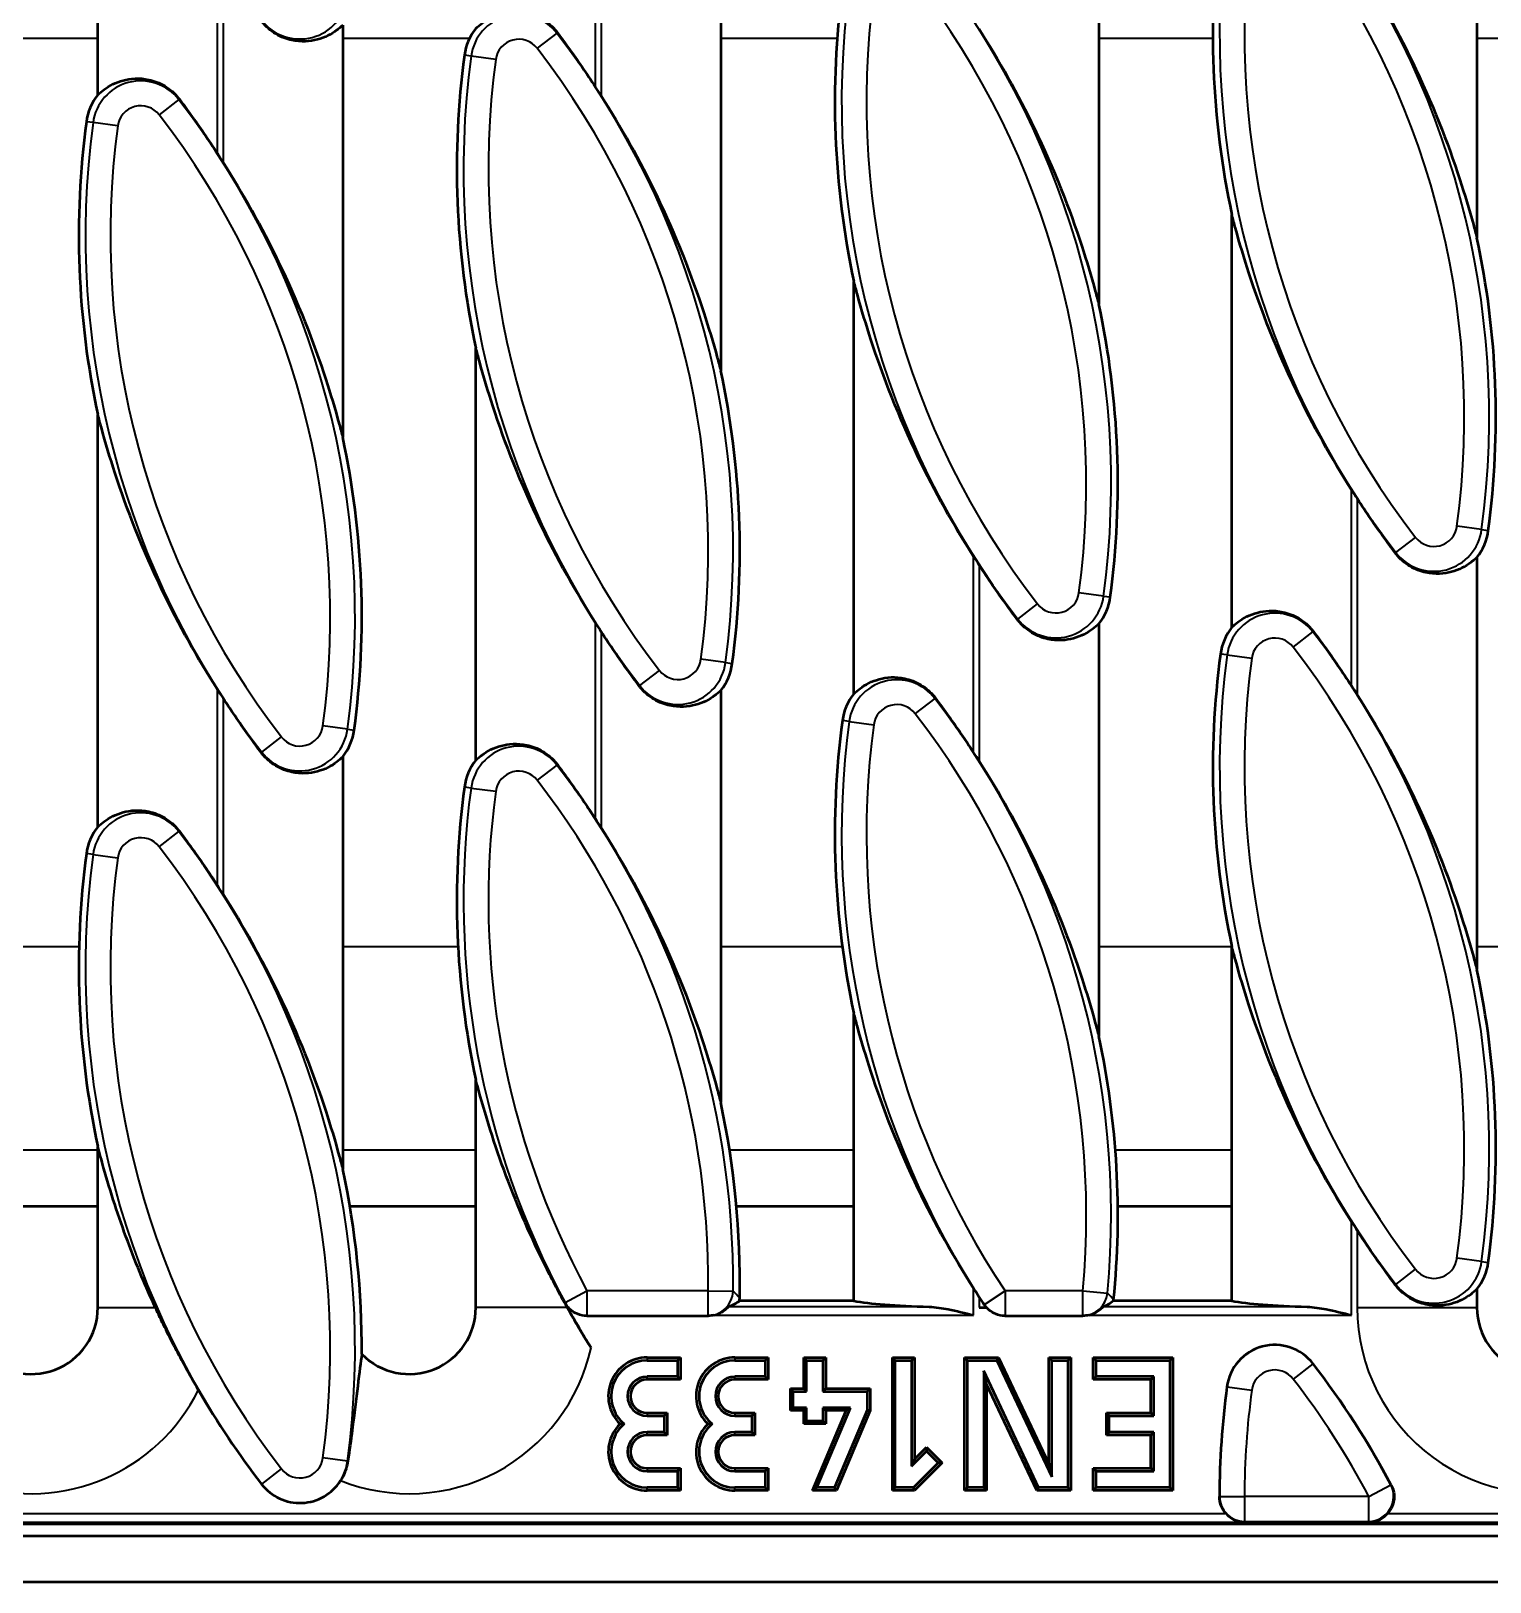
# Model space of a CAD drawing. Header units: millimetres. Extents: x 0 to 1485, y 0 to 1050.
# Drawn here: x 1278.8 to 1366.5, y 442 to 535.2 of the extents above; entities that cross this region are included whole.
import ezdxf

# ---------------------------------------------------------------- set-up
doc = ezdxf.new("R2010")
doc.units = ezdxf.units.MM
doc.header["$LTSCALE"] = 2.5
doc.layers.add('Sichtbar (ISO)', color=7, linetype='Continuous', lineweight=50)
doc.layers.add('Sichtbar schmal (ISO)', color=7, linetype='Continuous', lineweight=35)

msp = doc.modelspace()

# ---------------------------------------------------------------- linework, layer by layer
at = {"layer": 'Sichtbar (ISO)'}
for p, q in [((1282.769, 531.355), (1282.769, 556.139)), ((1365.678, 547.554), (1365.678, 522.771)), ((1342.95, 543.554), (1342.95, 518.771)), ((1320.223, 539.554), (1320.223, 514.771)), ((1297.496, 535.554), (1297.496, 510.771)), ((1350.95, 499.355), (1350.95, 524.139)), ((1328.223, 495.355), (1328.223, 520.139)), ((1305.496, 491.355), (1305.496, 516.139)), ((1282.769, 487.355), (1282.769, 512.139)), ((1365.678, 503.554), (1365.678, 478.771)), ((1342.95, 499.554), (1342.95, 474.771)), ((1320.223, 495.554), (1320.223, 470.771)), ((1297.496, 491.554), (1297.496, 466.771)), ((1350.95, 458.848), (1350.95, 480.139)), ((1328.223, 458.848), (1328.223, 476.139)), ((1305.496, 458.455), (1305.496, 472.139)), ((1282.769, 458.455), (1282.769, 468.139)), ((1282.769, 464.519), (1274.769, 464.519)), ((1305.496, 464.519), (1297.927, 464.519)), ((1328.223, 464.519), (1321.168, 464.519)), ((1350.95, 464.519), (1344.093, 464.519)), ((1328.223, 458.848), (1321.345, 458.848)), ((1350.95, 458.848), (1343.835, 458.848)), ((1365.678, 459.554), (1365.678, 458.455)), ((1312.169, 457.955), (1319.477, 457.955)), ((1335.757, 458.455), (1336.192, 458.455)), ((1337.307, 457.955), (1341.998, 457.955)), ((1315.792, 455.455), (1317.792, 455.455)), ((1315.792, 455.278), (1317.616, 455.278)), ((1317.792, 455.455), (1317.616, 455.278)), ((1317.616, 455.278), (1317.616, 454.298)), ((1317.792, 455.455), (1317.792, 454.121)), ((1321.072, 455.455), (1323.072, 455.455)), ((1321.072, 455.278), (1322.896, 455.278)), ((1323.072, 455.455), (1322.896, 455.278)), ((1322.896, 455.278), (1322.896, 454.298)), ((1323.072, 455.455), (1323.072, 454.121)), ((1325.205, 455.455), (1325.382, 455.278)), ((1325.205, 453.588), (1325.205, 455.455)), ((1325.205, 455.455), (1326.539, 455.455)), ((1325.382, 453.412), (1325.382, 455.278)), ((1325.382, 455.278), (1326.362, 455.278)), ((1326.539, 455.455), (1326.362, 455.278)), ((1326.362, 455.278), (1326.362, 453.412)), ((1326.539, 455.455), (1326.539, 453.588)), ((1330.539, 455.455), (1330.715, 455.278)), ((1330.539, 447.455), (1330.539, 455.455)), ((1330.539, 455.455), (1331.872, 455.455)), ((1330.715, 447.631), (1330.715, 455.278)), ((1330.715, 455.278), (1331.696, 455.278)), ((1331.872, 455.455), (1331.696, 455.278)), ((1331.696, 455.278), (1331.696, 448.915)), ((1331.872, 455.455), (1331.872, 449.34)), ((1334.872, 455.455), (1335.048, 455.278)), ((1334.872, 447.455), (1334.872, 455.455)), ((1334.872, 455.455), (1336.925, 455.455)), ((1335.048, 447.631), (1335.048, 455.278)), ((1335.048, 455.278), (1336.814, 455.278)), ((1336.925, 455.455), (1336.814, 455.278)), ((1336.814, 455.278), (1340.115, 448.266)), ((1336.925, 455.455), (1339.938, 449.055)), ((1339.938, 455.455), (1340.115, 455.278)), ((1339.938, 449.055), (1339.938, 455.455)), ((1339.938, 455.455), (1341.272, 455.455)), ((1340.115, 448.266), (1340.115, 455.278)), ((1340.115, 455.278), (1341.095, 455.278)), ((1341.272, 455.455), (1341.095, 455.278)), ((1341.095, 455.278), (1341.095, 447.631)), ((1341.272, 455.455), (1341.272, 447.455)), ((1342.605, 455.455), (1342.781, 455.278)), ((1342.605, 454.121), (1342.605, 455.455)), ((1342.605, 455.455), (1347.405, 455.455)), ((1342.781, 454.298), (1342.781, 455.278)), ((1342.781, 455.278), (1347.229, 455.278)), ((1347.405, 455.455), (1347.229, 455.278)), ((1347.229, 455.278), (1347.229, 447.631)), ((1347.405, 455.455), (1347.405, 447.455)), ((1317.616, 454.298), (1315.792, 454.298)), ((1317.792, 454.121), (1315.792, 454.121)), ((1317.792, 454.121), (1317.616, 454.298)), ((1322.896, 454.298), (1321.072, 454.298)), ((1323.072, 454.121), (1321.072, 454.121)), ((1323.072, 454.121), (1322.896, 454.298)), ((1339.33, 447.631), (1336.029, 454.643)), ((1336.205, 453.855), (1336.029, 454.643)), ((1336.029, 454.643), (1336.029, 447.631)), ((1342.605, 454.121), (1342.781, 454.298)), ((1346.072, 454.121), (1342.605, 454.121)), ((1346.248, 454.298), (1342.781, 454.298)), ((1346.072, 454.121), (1346.248, 454.298)), ((1346.072, 452.121), (1346.072, 454.121)), ((1346.248, 451.945), (1346.248, 454.298)), ((1324.405, 453.588), (1324.582, 453.412)), ((1324.405, 452.255), (1324.405, 453.588)), ((1324.405, 453.588), (1325.205, 453.588)), ((1324.582, 452.431), (1324.582, 453.412)), ((1324.582, 453.412), (1325.382, 453.412)), ((1325.205, 453.588), (1325.382, 453.412)), ((1326.539, 453.588), (1326.362, 453.412)), ((1326.362, 453.412), (1329.029, 453.412)), ((1326.539, 453.588), (1329.205, 453.588)), ((1329.205, 453.588), (1329.029, 453.412)), ((1329.029, 453.412), (1329.029, 452.29)), ((1329.205, 453.588), (1329.205, 452.255)), ((1339.218, 447.455), (1336.205, 453.855)), ((1336.205, 453.855), (1336.205, 447.455)), ((1324.405, 452.255), (1324.582, 452.431)), ((1325.205, 452.255), (1324.405, 452.255)), ((1325.382, 452.431), (1324.582, 452.431)), ((1325.205, 452.255), (1325.382, 452.431)), ((1325.205, 451.455), (1325.205, 452.255)), ((1325.382, 451.631), (1325.382, 452.431)), ((1325.739, 447.455), (1327.759, 452.255)), ((1326.004, 447.631), (1328.024, 452.431)), ((1328.024, 452.431), (1326.362, 452.431)), ((1326.539, 452.255), (1326.362, 452.431)), ((1326.362, 452.431), (1326.362, 451.631)), ((1327.759, 452.255), (1326.539, 452.255)), ((1326.539, 452.255), (1326.539, 451.455)), ((1329.029, 452.29), (1327.068, 447.631)), ((1329.205, 452.255), (1327.185, 447.455)), ((1327.759, 452.255), (1328.024, 452.431)), ((1329.205, 452.255), (1329.029, 452.29)), ((1314.159, 451.455), (1314.423, 451.455)), ((1315.792, 452.121), (1316.992, 452.121)), ((1315.792, 451.945), (1316.816, 451.945)), ((1316.992, 452.121), (1316.816, 451.945)), ((1316.816, 451.945), (1316.816, 450.964)), ((1316.992, 452.121), (1316.992, 450.788)), ((1319.439, 451.455), (1319.703, 451.455)), ((1321.072, 452.121), (1322.272, 452.121)), ((1321.072, 451.945), (1322.096, 451.945)), ((1322.272, 452.121), (1322.096, 451.945)), ((1322.096, 451.945), (1322.096, 450.964)), ((1322.272, 452.121), (1322.272, 450.788)), ((1325.205, 451.455), (1325.382, 451.631)), ((1326.539, 451.455), (1325.205, 451.455)), ((1326.362, 451.631), (1325.382, 451.631)), ((1326.539, 451.455), (1326.362, 451.631)), ((1343.405, 452.121), (1343.581, 451.945)), ((1343.405, 450.788), (1343.405, 452.121)), ((1343.405, 452.121), (1346.072, 452.121)), ((1343.581, 450.964), (1343.581, 451.945)), ((1343.581, 451.945), (1346.248, 451.945)), ((1346.072, 452.121), (1346.248, 451.945)), ((1316.816, 450.964), (1315.792, 450.964)), ((1316.992, 450.788), (1315.792, 450.788)), ((1316.992, 450.788), (1316.816, 450.964)), ((1322.096, 450.964), (1321.072, 450.964)), ((1322.272, 450.788), (1321.072, 450.788)), ((1322.272, 450.788), (1322.096, 450.964)), ((1343.405, 450.788), (1343.581, 450.964)), ((1346.072, 450.788), (1343.405, 450.788)), ((1346.248, 450.964), (1343.581, 450.964)), ((1346.072, 450.788), (1346.248, 450.964)), ((1346.072, 448.788), (1346.072, 450.788)), ((1346.248, 448.612), (1346.248, 450.964)), ((1331.696, 448.915), (1332.596, 449.815)), ((1331.872, 449.34), (1332.596, 450.064)), ((1332.596, 450.064), (1332.596, 449.815)), ((1332.596, 450.064), (1333.539, 449.121)), ((1332.596, 449.815), (1333.289, 449.121)), ((1315.792, 448.788), (1317.792, 448.788)), ((1315.792, 448.612), (1317.616, 448.612)), ((1317.792, 448.788), (1317.616, 448.612)), ((1317.616, 448.612), (1317.616, 447.631)), ((1317.792, 448.788), (1317.792, 447.455)), ((1321.072, 448.788), (1323.072, 448.788)), ((1321.072, 448.612), (1322.896, 448.612)), ((1323.072, 448.788), (1322.896, 448.612)), ((1322.896, 448.612), (1322.896, 447.631)), ((1323.072, 448.788), (1323.072, 447.455)), ((1331.872, 449.34), (1331.696, 448.915)), ((1333.289, 449.121), (1331.799, 447.631)), ((1333.539, 449.121), (1331.872, 447.455)), ((1333.539, 449.121), (1333.289, 449.121)), ((1339.938, 449.055), (1340.115, 448.266)), ((1342.605, 448.788), (1342.781, 448.612)), ((1342.605, 447.455), (1342.605, 448.788)), ((1342.605, 448.788), (1346.072, 448.788)), ((1342.781, 447.631), (1342.781, 448.612)), ((1342.781, 448.612), (1346.248, 448.612)), ((1346.072, 448.788), (1346.248, 448.612)), ((1317.616, 447.631), (1315.792, 447.631)), ((1317.792, 447.455), (1317.616, 447.631)), ((1322.896, 447.631), (1321.072, 447.631)), ((1323.072, 447.455), (1322.896, 447.631)), ((1325.739, 447.455), (1326.004, 447.631)), ((1327.068, 447.631), (1326.004, 447.631)), ((1327.185, 447.455), (1327.068, 447.631)), ((1330.539, 447.455), (1330.715, 447.631)), ((1331.799, 447.631), (1330.715, 447.631)), ((1331.872, 447.455), (1331.799, 447.631)), ((1334.872, 447.455), (1335.048, 447.631)), ((1336.029, 447.631), (1335.048, 447.631)), ((1336.205, 447.455), (1336.029, 447.631)), ((1339.218, 447.455), (1339.33, 447.631)), ((1341.095, 447.631), (1339.33, 447.631)), ((1341.272, 447.455), (1341.095, 447.631)), ((1342.605, 447.455), (1342.781, 447.631)), ((1347.229, 447.631), (1342.781, 447.631)), ((1347.405, 447.455), (1347.229, 447.631)), ((1317.792, 447.455), (1315.792, 447.455)), ((1323.072, 447.455), (1321.072, 447.455)), ((1327.185, 447.455), (1325.739, 447.455)), ((1331.872, 447.455), (1330.539, 447.455)), ((1336.205, 447.455), (1334.872, 447.455)), ((1341.272, 447.455), (1339.218, 447.455)), ((1347.405, 447.455), (1342.605, 447.455)), ((893.166, 445.455), (1391.644, 445.455)), ((1394.905, 444.705), (389.905, 444.705)), ((389.905, 441.955), (1394.905, 441.955))]:
    msp.add_line(p, q, dxfattribs=at)
for centre, radius, start, end in [((1401.081, 534.914), 51.275, 172.3504, 192.13108), ((1378.354, 530.914), 51.275, 172.3504, 192.13108), ((1308.078, 533.3), 3.3, 141.48132, 172.3504), ((1355.626, 526.914), 51.275, 172.3504, 192.13108), ((1270.093, 503.995), 50.882, 32.45081, 33.15705), ((1285.351, 529.3), 3.3, 141.48132, 172.3504), ((1332.899, 522.914), 51.275, 172.3504, 192.13108), ((1247.365, 499.995), 50.882, 32.45081, 33.15705), ((1315.547, 511.995), 51.275, 352.3504, 12.13108), ((1292.82, 507.995), 51.275, 352.3504, 12.13108), ((1270.093, 503.995), 51.275, 352.3504, 12.13108), ((1247.365, 499.995), 51.275, 352.3504, 12.13108), ((1401.081, 534.914), 50.882, 212.45081, 213.15705), ((1363.096, 505.609), 3.3, 321.48132, 352.3504), ((1378.354, 530.914), 50.882, 212.45081, 213.15705), ((1340.369, 501.609), 3.3, 321.48132, 352.3504), ((1355.626, 526.914), 50.882, 212.45081, 213.15705), ((1353.532, 497.3), 3.3, 141.48132, 172.3504), ((1317.641, 497.609), 3.3, 321.48132, 352.3504), ((1401.081, 490.914), 51.275, 172.3504, 192.13108), ((1332.899, 522.914), 50.882, 212.45081, 213.15705), ((1330.805, 493.3), 3.3, 141.48132, 172.3504), ((1315.547, 467.995), 50.882, 32.45081, 33.15705), ((1378.354, 486.914), 51.275, 172.3504, 192.13108), ((1294.914, 493.609), 3.3, 321.48132, 352.3504), ((1292.82, 463.995), 50.882, 32.45081, 33.15705), ((1308.078, 489.3), 3.3, 141.48132, 172.3504), ((1355.626, 482.914), 51.275, 172.3504, 192.13108), ((1270.093, 459.995), 50.882, 32.45081, 33.15705), ((1285.351, 485.3), 3.3, 141.48132, 172.3504), ((1332.899, 478.914), 51.275, 172.3504, 192.13108), ((1247.365, 455.995), 50.882, 32.45081, 33.15705), ((1315.547, 467.995), 51.275, 352.3504, 12.13108), ((1292.82, 463.995), 51.275, 354.30482, 12.13108), ((1270.093, 459.995), 51.275, 358.91794, 12.13108), ((1247.365, 455.995), 51.275, 359.61881, 12.13108), ((1401.081, 490.914), 50.882, 212.45081, 213.15705), ((1363.096, 461.609), 3.3, 321.48132, 352.3504), ((1378.354, 486.914), 50.882, 212.45081, 213.15705), ((1278.769, 458.455), 4, 221.48052, 0), ((1301.496, 458.455), 4, 224.43618, 0), ((1355.626, 482.914), 50.882, 208.36726, 211.89036), ((1369.678, 458.455), 4, 180, 320.82077), ((1353.532, 453.3), 2.906, 37.6496, 172.3504), ((1315.792, 453.121), 2.333, 90, 225.58469), ((1315.792, 453.121), 2.157, 90, 230.59479), ((1321.072, 453.121), 2.333, 90, 225.58469), ((1321.072, 453.121), 2.157, 90, 230.59479), ((1315.547, 423.995), 50.882, 27.86718, 37.6496), ((1315.792, 453.121), 1.176, 90, 270), ((1315.792, 453.121), 1, 90, 270), ((1321.072, 453.121), 1.176, 90, 270), ((1321.072, 453.121), 1, 90, 270), ((1332.899, 478.914), 50.882, 209.94981, 217.6496), ((1401.081, 446.914), 50.882, 172.3504, 179.80718), ((1315.792, 449.788), 2.333, 134.41531, 270), ((1315.792, 449.788), 2.157, 129.40521, 270), ((1321.072, 449.788), 2.333, 134.41531, 270), ((1321.072, 449.788), 2.157, 129.40521, 270), ((1315.792, 449.788), 1.176, 90, 270), ((1315.792, 449.788), 1, 90, 270), ((1321.072, 449.788), 1.176, 90, 270), ((1321.072, 449.788), 1, 90, 270), ((1294.914, 449.609), 2.906, 217.6496, 327.56378)]:
    msp.add_arc(centre, radius, start, end, dxfattribs=at)
for centre in [(1335.417, 459.155), (1358.144, 459.155)]:
    msp.add_ellipse(centre, major_axis=(-8, 0), ratio=0.087489, start_param=0.452817, end_param=1.231374, dxfattribs=at)
for points, knots in [([(1358.484, 539.297), (1359.664, 537.442), (1360.806, 535.411), (1362.963, 530.941), (1363.927, 528.486), (1364.934, 525.402), (1365.214, 524.469), (1365.539, 523.292), (1365.61, 523.029), (1365.678, 522.771)], [5.610352, 5.610352, 5.610352, 5.610352, 6.256852, 6.256852, 7.009099, 7.009099, 7.296608, 7.296608, 7.380319, 7.380319, 7.380319, 7.380319]), ([(1305.496, 535.355), (1305.608, 535.464), (1305.732, 535.571), (1306.189, 535.907), (1306.572, 536.107), (1307.466, 536.347), (1307.975, 536.396), (1308.871, 536.2), (1309.206, 536.077), (1309.827, 535.706), (1310.113, 535.456), (1310.358, 535.151), (1310.38, 535.123), (1310.402, 535.093)], [1.2625413, 1.2625413, 1.2625413, 1.2625413, 1.3515841, 1.3515841, 1.5621044, 1.5621044, 1.7726247, 1.7726247, 1.8811482, 1.8811482, 1.9896717, 1.9896717, 2.0005996, 2.0005996, 2.0005996, 2.0005996]), ([(1297.496, 535.554), (1297.383, 535.445), (1297.259, 535.339), (1296.803, 535.002), (1296.42, 534.802), (1295.525, 534.562), (1295.016, 534.514), (1294.121, 534.709), (1293.786, 534.832), (1293.165, 535.204), (1292.879, 535.454), (1292.634, 535.758), (1292.612, 535.787), (1292.59, 535.816)], [1.2625413, 1.2625413, 1.2625413, 1.2625413, 1.3515841, 1.3515841, 1.5621044, 1.5621044, 1.7726247, 1.7726247, 1.8811482, 1.8811482, 1.9896717, 1.9896717, 2.0005996, 2.0005996, 2.0005996, 2.0005996]), ([(1335.757, 535.297), (1336.937, 533.442), (1338.078, 531.411), (1340.236, 526.941), (1341.2, 524.486), (1342.206, 521.402), (1342.487, 520.469), (1342.812, 519.292), (1342.882, 519.029), (1342.95, 518.771)], [5.610352, 5.610352, 5.610352, 5.610352, 6.256852, 6.256852, 7.009099, 7.009099, 7.296608, 7.296608, 7.380319, 7.380319, 7.380319, 7.380319]), ([(1310.402, 535.093), (1310.632, 534.786), (1310.856, 534.48), (1311.621, 533.418), (1312.162, 532.632), (1312.69, 531.824)], [1.2694834, 1.2694834, 1.2694834, 1.2694834, 1.3818929, 1.3818929, 1.6649559, 1.6649559, 1.6649559, 1.6649559]), ([(1282.769, 531.355), (1282.881, 531.464), (1283.005, 531.571), (1283.462, 531.907), (1283.845, 532.107), (1284.739, 532.347), (1285.248, 532.396), (1286.144, 532.2), (1286.478, 532.077), (1287.1, 531.706), (1287.386, 531.456), (1287.631, 531.151), (1287.653, 531.123), (1287.675, 531.093)], [1.2625413, 1.2625413, 1.2625413, 1.2625413, 1.3515841, 1.3515841, 1.5621044, 1.5621044, 1.7726247, 1.7726247, 1.8811482, 1.8811482, 1.9896717, 1.9896717, 2.0005996, 2.0005996, 2.0005996, 2.0005996]), ([(1287.675, 531.093), (1287.904, 530.786), (1288.129, 530.48), (1288.894, 529.418), (1289.435, 528.632), (1289.962, 527.824)], [1.2694834, 1.2694834, 1.2694834, 1.2694834, 1.3818929, 1.3818929, 1.6649559, 1.6649559, 1.6649559, 1.6649559]), ([(1313.029, 531.297), (1314.209, 529.442), (1315.351, 527.411), (1317.509, 522.941), (1318.472, 520.486), (1319.479, 517.402), (1319.76, 516.469), (1320.084, 515.292), (1320.155, 515.029), (1320.223, 514.771)], [5.610352, 5.610352, 5.610352, 5.610352, 6.256852, 6.256852, 7.009099, 7.009099, 7.296608, 7.296608, 7.380319, 7.380319, 7.380319, 7.380319]), ([(1290.302, 527.297), (1291.482, 525.442), (1292.624, 523.411), (1294.782, 518.941), (1295.745, 516.486), (1296.752, 513.402), (1297.032, 512.469), (1297.357, 511.292), (1297.428, 511.029), (1297.496, 510.771)], [5.610352, 5.610352, 5.610352, 5.610352, 6.256852, 6.256852, 7.009099, 7.009099, 7.296608, 7.296608, 7.380319, 7.380319, 7.380319, 7.380319]), ([(1358.144, 507.612), (1356.964, 509.468), (1355.823, 511.499), (1353.665, 515.969), (1352.701, 518.424), (1351.695, 521.507), (1351.414, 522.441), (1351.089, 523.617), (1351.019, 523.88), (1350.95, 524.139)], [5.610352, 5.610352, 5.610352, 5.610352, 6.256852, 6.256852, 7.009099, 7.009099, 7.296608, 7.296608, 7.380319, 7.380319, 7.380319, 7.380319]), ([(1335.417, 503.612), (1334.237, 505.468), (1333.095, 507.499), (1330.938, 511.969), (1329.974, 514.424), (1328.967, 517.507), (1328.687, 518.441), (1328.362, 519.617), (1328.291, 519.88), (1328.223, 520.139)], [5.610352, 5.610352, 5.610352, 5.610352, 6.256852, 6.256852, 7.009099, 7.009099, 7.296608, 7.296608, 7.380319, 7.380319, 7.380319, 7.380319]), ([(1312.69, 499.612), (1311.51, 501.468), (1310.368, 503.499), (1308.21, 507.969), (1307.247, 510.424), (1306.24, 513.507), (1305.959, 514.441), (1305.635, 515.617), (1305.564, 515.88), (1305.496, 516.139)], [5.610352, 5.610352, 5.610352, 5.610352, 6.256852, 6.256852, 7.009099, 7.009099, 7.296608, 7.296608, 7.380319, 7.380319, 7.380319, 7.380319]), ([(1289.962, 495.612), (1288.782, 497.468), (1287.641, 499.499), (1285.483, 503.969), (1284.519, 506.424), (1283.513, 509.507), (1283.232, 510.441), (1282.908, 511.617), (1282.837, 511.88), (1282.769, 512.139)], [5.610352, 5.610352, 5.610352, 5.610352, 6.256852, 6.256852, 7.009099, 7.009099, 7.296608, 7.296608, 7.380319, 7.380319, 7.380319, 7.380319]), ([(1360.772, 503.816), (1360.542, 504.123), (1360.317, 504.43), (1359.552, 505.492), (1359.011, 506.278), (1358.484, 507.085)], [1.2694834, 1.2694834, 1.2694834, 1.2694834, 1.3818929, 1.3818929, 1.6649559, 1.6649559, 1.6649559, 1.6649559]), ([(1365.678, 503.554), (1365.565, 503.445), (1365.441, 503.339), (1364.985, 503.002), (1364.602, 502.802), (1363.707, 502.562), (1363.198, 502.514), (1362.302, 502.709), (1361.968, 502.832), (1361.347, 503.204), (1361.06, 503.454), (1360.815, 503.758), (1360.793, 503.787), (1360.772, 503.816)], [1.2625413, 1.2625413, 1.2625413, 1.2625413, 1.3515841, 1.3515841, 1.5621044, 1.5621044, 1.7726247, 1.7726247, 1.8811482, 1.8811482, 1.9896717, 1.9896717, 2.0005996, 2.0005996, 2.0005996, 2.0005996]), ([(1338.044, 499.816), (1337.815, 500.123), (1337.59, 500.43), (1336.825, 501.492), (1336.284, 502.278), (1335.757, 503.085)], [1.2694834, 1.2694834, 1.2694834, 1.2694834, 1.3818929, 1.3818929, 1.6649559, 1.6649559, 1.6649559, 1.6649559]), ([(1342.95, 499.554), (1342.838, 499.445), (1342.714, 499.339), (1342.257, 499.002), (1341.874, 498.802), (1340.98, 498.562), (1340.471, 498.514), (1339.575, 498.709), (1339.241, 498.832), (1338.619, 499.204), (1338.333, 499.454), (1338.088, 499.758), (1338.066, 499.787), (1338.044, 499.816)], [1.2625413, 1.2625413, 1.2625413, 1.2625413, 1.3515841, 1.3515841, 1.5621044, 1.5621044, 1.7726247, 1.7726247, 1.8811482, 1.8811482, 1.9896717, 1.9896717, 2.0005996, 2.0005996, 2.0005996, 2.0005996]), ([(1350.95, 499.355), (1351.063, 499.464), (1351.187, 499.571), (1351.643, 499.907), (1352.027, 500.107), (1352.921, 500.347), (1353.43, 500.396), (1354.326, 500.2), (1354.66, 500.077), (1355.282, 499.706), (1355.568, 499.456), (1355.813, 499.151), (1355.835, 499.123), (1355.857, 499.093)], [1.2625413, 1.2625413, 1.2625413, 1.2625413, 1.3515841, 1.3515841, 1.5621044, 1.5621044, 1.7726247, 1.7726247, 1.8811482, 1.8811482, 1.9896717, 1.9896717, 2.0005996, 2.0005996, 2.0005996, 2.0005996]), ([(1315.317, 495.816), (1315.088, 496.123), (1314.863, 496.43), (1314.098, 497.492), (1313.557, 498.278), (1313.029, 499.085)], [1.2694834, 1.2694834, 1.2694834, 1.2694834, 1.3818929, 1.3818929, 1.6649559, 1.6649559, 1.6649559, 1.6649559]), ([(1355.857, 499.093), (1356.086, 498.786), (1356.311, 498.48), (1357.076, 497.418), (1357.617, 496.632), (1358.144, 495.824)], [1.2694834, 1.2694834, 1.2694834, 1.2694834, 1.3818929, 1.3818929, 1.6649559, 1.6649559, 1.6649559, 1.6649559]), ([(1328.223, 495.355), (1328.336, 495.464), (1328.46, 495.571), (1328.916, 495.907), (1329.299, 496.107), (1330.194, 496.347), (1330.703, 496.396), (1331.599, 496.2), (1331.933, 496.077), (1332.554, 495.706), (1332.84, 495.456), (1333.085, 495.151), (1333.108, 495.123), (1333.129, 495.093)], [1.2625413, 1.2625413, 1.2625413, 1.2625413, 1.3515841, 1.3515841, 1.5621044, 1.5621044, 1.7726247, 1.7726247, 1.8811482, 1.8811482, 1.9896717, 1.9896717, 2.0005996, 2.0005996, 2.0005996, 2.0005996]), ([(1320.223, 495.554), (1320.111, 495.445), (1319.987, 495.339), (1319.53, 495.002), (1319.147, 494.802), (1318.253, 494.562), (1317.744, 494.514), (1316.848, 494.709), (1316.513, 494.832), (1315.892, 495.204), (1315.606, 495.454), (1315.361, 495.758), (1315.339, 495.787), (1315.317, 495.816)], [1.2625413, 1.2625413, 1.2625413, 1.2625413, 1.3515841, 1.3515841, 1.5621044, 1.5621044, 1.7726247, 1.7726247, 1.8811482, 1.8811482, 1.9896717, 1.9896717, 2.0005996, 2.0005996, 2.0005996, 2.0005996]), ([(1358.484, 495.297), (1359.664, 493.442), (1360.806, 491.411), (1362.963, 486.941), (1363.927, 484.486), (1364.934, 481.402), (1365.214, 480.469), (1365.539, 479.292), (1365.61, 479.029), (1365.678, 478.771)], [5.610352, 5.610352, 5.610352, 5.610352, 6.256852, 6.256852, 7.009099, 7.009099, 7.296608, 7.296608, 7.380319, 7.380319, 7.380319, 7.380319]), ([(1292.59, 491.816), (1292.36, 492.123), (1292.136, 492.43), (1291.371, 493.492), (1290.83, 494.278), (1290.302, 495.085)], [1.2694834, 1.2694834, 1.2694834, 1.2694834, 1.3818929, 1.3818929, 1.6649559, 1.6649559, 1.6649559, 1.6649559]), ([(1333.129, 495.093), (1333.404, 494.725), (1333.673, 494.357), (1334.435, 493.292), (1334.932, 492.567), (1335.417, 491.824)], [1.2698456, 1.2698456, 1.2698456, 1.2698456, 1.4039585, 1.4039585, 1.6650142, 1.6650142, 1.6650142, 1.6650142]), ([(1305.496, 491.355), (1305.608, 491.464), (1305.732, 491.571), (1306.189, 491.907), (1306.572, 492.107), (1307.466, 492.347), (1307.975, 492.396), (1308.871, 492.2), (1309.206, 492.077), (1309.827, 491.706), (1310.113, 491.456), (1310.358, 491.151), (1310.38, 491.123), (1310.402, 491.093)], [1.2625413, 1.2625413, 1.2625413, 1.2625413, 1.3515841, 1.3515841, 1.5621044, 1.5621044, 1.7726247, 1.7726247, 1.8811482, 1.8811482, 1.9896717, 1.9896717, 2.0005996, 2.0005996, 2.0005996, 2.0005996]), ([(1297.496, 491.554), (1297.383, 491.445), (1297.259, 491.339), (1296.803, 491.002), (1296.42, 490.802), (1295.525, 490.562), (1295.016, 490.514), (1294.121, 490.709), (1293.786, 490.832), (1293.165, 491.204), (1292.879, 491.454), (1292.634, 491.758), (1292.612, 491.787), (1292.59, 491.816)], [1.2625413, 1.2625413, 1.2625413, 1.2625413, 1.3515841, 1.3515841, 1.5621044, 1.5621044, 1.7726247, 1.7726247, 1.8811482, 1.8811482, 1.9896717, 1.9896717, 2.0005996, 2.0005996, 2.0005996, 2.0005996]), ([(1310.402, 491.093), (1310.999, 490.294), (1311.579, 489.478), (1312.306, 488.407), (1312.498, 488.118), (1312.69, 487.824)], [1.2744847, 1.2744847, 1.2744847, 1.2744847, 1.5601918, 1.5601918, 1.6631773, 1.6631773, 1.6631773, 1.6631773]), ([(1335.757, 491.297), (1336.937, 489.442), (1338.078, 487.411), (1340.236, 482.941), (1341.2, 480.486), (1342.206, 477.402), (1342.487, 476.469), (1342.812, 475.292), (1342.882, 475.029), (1342.95, 474.771)], [5.610352, 5.610352, 5.610352, 5.610352, 6.256852, 6.256852, 7.009099, 7.009099, 7.296608, 7.296608, 7.380319, 7.380319, 7.380319, 7.380319]), ([(1282.769, 487.355), (1282.881, 487.464), (1283.005, 487.571), (1283.462, 487.907), (1283.845, 488.107), (1284.739, 488.347), (1285.248, 488.396), (1286.144, 488.2), (1286.478, 488.077), (1287.1, 487.706), (1287.386, 487.456), (1287.631, 487.151), (1287.653, 487.123), (1287.675, 487.093)], [1.2625413, 1.2625413, 1.2625413, 1.2625413, 1.3515841, 1.3515841, 1.5621044, 1.5621044, 1.7726247, 1.7726247, 1.8811482, 1.8811482, 1.9896717, 1.9896717, 2.0005996, 2.0005996, 2.0005996, 2.0005996]), ([(1287.675, 487.093), (1288.272, 486.294), (1288.852, 485.478), (1289.578, 484.407), (1289.771, 484.118), (1289.962, 483.824)], [1.2744847, 1.2744847, 1.2744847, 1.2744847, 1.5601918, 1.5601918, 1.6631773, 1.6631773, 1.6631773, 1.6631773]), ([(1313.029, 487.297), (1314.209, 485.442), (1315.351, 483.411), (1317.509, 478.941), (1318.472, 476.486), (1319.479, 473.402), (1319.76, 472.469), (1320.084, 471.292), (1320.155, 471.029), (1320.223, 470.771)], [5.610352, 5.610352, 5.610352, 5.610352, 6.256852, 6.256852, 7.009099, 7.009099, 7.296608, 7.296608, 7.380319, 7.380319, 7.380319, 7.380319]), ([(1290.302, 483.297), (1291.482, 481.442), (1292.624, 479.411), (1294.782, 474.941), (1295.745, 472.486), (1296.752, 469.402), (1297.032, 468.469), (1297.357, 467.292), (1297.428, 467.029), (1297.496, 466.771)], [5.610352, 5.610352, 5.610352, 5.610352, 6.256852, 6.256852, 7.009099, 7.009099, 7.296608, 7.296608, 7.380319, 7.380319, 7.380319, 7.380319]), ([(1358.144, 463.612), (1356.964, 465.468), (1355.823, 467.499), (1353.665, 471.969), (1352.701, 474.424), (1351.695, 477.507), (1351.414, 478.441), (1351.089, 479.617), (1351.019, 479.88), (1350.95, 480.139)], [5.610352, 5.610352, 5.610352, 5.610352, 6.256852, 6.256852, 7.009099, 7.009099, 7.296608, 7.296608, 7.380319, 7.380319, 7.380319, 7.380319]), ([(1335.417, 459.612), (1334.237, 461.468), (1333.095, 463.499), (1330.938, 467.969), (1329.974, 470.424), (1328.967, 473.507), (1328.687, 474.441), (1328.362, 475.617), (1328.291, 475.88), (1328.223, 476.139)], [5.610352, 5.610352, 5.610352, 5.610352, 6.256852, 6.256852, 7.009099, 7.009099, 7.296608, 7.296608, 7.380319, 7.380319, 7.380319, 7.380319]), ([(1310.991, 458.455), (1310.529, 459.279), (1310.097, 460.098), (1308.852, 462.594), (1308.027, 464.474), (1306.619, 468.237), (1306.036, 470.124), (1305.558, 471.904), (1305.527, 472.02), (1305.496, 472.139)], [1.199586, 1.199586, 1.199586, 1.199586, 1.471224, 1.471224, 2.049817, 2.049817, 2.628411, 2.628411, 2.668059, 2.668059, 2.668059, 2.668059]), ([(1286.223, 458.455), (1285.931, 459.088), (1285.657, 459.712), (1284.834, 461.678), (1284.274, 463.175), (1283.547, 465.402), (1283.323, 466.14), (1282.995, 467.294), (1282.878, 467.724), (1282.769, 468.139)], [1.10232, 1.10232, 1.10232, 1.10232, 1.306744, 1.306744, 1.764445, 1.764445, 1.993296, 1.993296, 2.134279, 2.134279, 2.134279, 2.134279]), ([(1360.772, 459.816), (1360.542, 460.123), (1360.317, 460.43), (1359.552, 461.492), (1359.011, 462.278), (1358.484, 463.085)], [1.2694834, 1.2694834, 1.2694834, 1.2694834, 1.3818929, 1.3818929, 1.6649559, 1.6649559, 1.6649559, 1.6649559]), ([(1365.678, 459.554), (1365.565, 459.445), (1365.441, 459.339), (1364.985, 459.002), (1364.602, 458.802), (1363.707, 458.562), (1363.198, 458.514), (1362.302, 458.709), (1361.968, 458.832), (1361.347, 459.204), (1361.06, 459.454), (1360.815, 459.758), (1360.793, 459.787), (1360.772, 459.816)], [1.2625413, 1.2625413, 1.2625413, 1.2625413, 1.3515841, 1.3515841, 1.5621044, 1.5621044, 1.7726247, 1.7726247, 1.8811482, 1.8811482, 1.9896717, 1.9896717, 2.0005996, 2.0005996, 2.0005996, 2.0005996]), ([(1321.345, 458.848), (1321.263, 458.784), (1321.164, 458.719), (1320.951, 458.603), (1320.835, 458.548), (1320.7, 458.495)], [0.1007963, 0.1007963, 0.1007963, 0.1007963, 0.3222748, 0.3222748, 0.5052944, 0.5052944, 0.5052944, 0.5052944]), ([(1343.835, 458.848), (1343.743, 458.77), (1343.624, 458.691), (1343.402, 458.575), (1343.315, 458.535), (1343.217, 458.495)], [0.0332369, 0.0332369, 0.0332369, 0.0332369, 0.3015316, 0.3015316, 0.4381603, 0.4381603, 0.4381603, 0.4381603]), ([(1288.812, 453.512), (1288.295, 454.41), (1287.831, 455.254), (1286.984, 456.867), (1286.585, 457.672), (1286.223, 458.455)], [-0.5015328, -0.5015328, -0.5015328, -0.5015328, -0.2650598, -0.2650598, 0, 0, 0, 0]), ([(1312.169, 457.955), (1311.974, 457.955), (1311.781, 457.993), (1311.443, 458.132), (1311.297, 458.224), (1311.042, 458.453), (1310.936, 458.588), (1310.854, 458.739)], [0, 0, 0, 0, 0.058496, 0.058496, 0.1098316, 0.1098316, 0.1612007, 0.1612007, 0.1612007, 0.1612007]), ([(1319.829, 457.997), (1319.96, 458.028), (1320.079, 458.075), (1320.28, 458.179), (1320.36, 458.231), (1320.481, 458.32), (1320.528, 458.359), (1320.612, 458.428), (1320.643, 458.456), (1320.68, 458.484), (1320.691, 458.491), (1320.7, 458.495)], [-0.1020015, -0.1020015, -0.1020015, -0.1020015, -0.0739112, -0.0739112, -0.0494095, -0.0494095, -0.0308382, -0.0308382, -0.0116418, -0.0116418, -0.0003703, -0.0003703, -0.0003703, -0.0003703]), ([(1332.753, 458.495), (1333.116, 458.482), (1333.535, 458.42), (1334.368, 458.258), (1334.939, 458.116), (1335.417, 457.997)], [0.554245, 0.554245, 0.554245, 0.554245, 0.6657624, 0.6657624, 0.8134986, 0.8134986, 0.8134986, 0.8134986]), ([(1337.307, 457.955), (1337.112, 457.955), (1336.919, 457.993), (1336.603, 458.123), (1336.476, 458.199), (1336.301, 458.342), (1336.244, 458.396), (1336.192, 458.455)], [0, 0, 0, 0, 0.0584703, 0.0584703, 0.1027067, 0.1027067, 0.126263, 0.126263, 0.126263, 0.126263]), ([(1342.35, 457.997), (1342.485, 458.029), (1342.608, 458.079), (1342.809, 458.185), (1342.887, 458.236), (1343.005, 458.324), (1343.051, 458.361), (1343.132, 458.43), (1343.163, 458.457), (1343.199, 458.485), (1343.209, 458.492), (1343.217, 458.495)], [-0.1016804, -0.1016804, -0.1016804, -0.1016804, -0.0727104, -0.0727104, -0.048661, -0.048661, -0.030371, -0.030371, -0.0113419, -0.0113419, -0.0003698, -0.0003698, -0.0003698, -0.0003698]), ([(1355.481, 458.495), (1355.843, 458.482), (1356.262, 458.42), (1357.095, 458.258), (1357.666, 458.116), (1358.144, 457.997)], [0.554245, 0.554245, 0.554245, 0.554245, 0.6657624, 0.6657624, 0.8134986, 0.8134986, 0.8134986, 0.8134986]), ([(1298.64, 455.654), (1298.569, 455.192), (1298.49, 454.544), (1298.297, 452.94), (1298.19, 452.048), (1297.984, 450.482), (1297.897, 449.857), (1297.803, 449.221)], [-0.9634855, -0.9634855, -0.9634855, -0.9634855, -0.6379134, -0.6379134, -0.3248941, -0.3248941, -0.1287876, -0.1287876, -0.1287876, -0.1287876]), ([(1297.803, 449.221), (1297.779, 449.063), (1297.743, 448.906), (1297.616, 448.506), (1297.506, 448.27), (1297.367, 448.05)], [-0.1266262, -0.1266262, -0.1266262, -0.1266262, -0.0779723, -0.0779723, 0, 0, 0, 0]), ([(1360.528, 447.779), (1360.621, 447.604), (1360.679, 447.412), (1360.716, 447.021), (1360.696, 446.825), (1360.583, 446.454), (1360.491, 446.282), (1360.344, 446.102), (1360.318, 446.073), (1360.29, 446.044)], [0, 0, 0, 0, 0.05944, 0.05944, 0.1179727, 0.1179727, 0.1758893, 0.1758893, 0.1877699, 0.1877699, 0.1877699, 0.1877699]), ([(1350.616, 446.044), (1350.49, 446.175), (1350.389, 446.328), (1350.279, 446.588), (1350.249, 446.685), (1350.209, 446.883), (1350.199, 446.984), (1350.199, 447.085)], [0.1207647, 0.1207647, 0.1207647, 0.1207647, 0.175261, 0.175261, 0.2055874, 0.2055874, 0.2359565, 0.2359565, 0.2359565, 0.2359565]), ([(1350.616, 446.044), (1350.688, 445.969), (1350.771, 445.895), (1350.979, 445.748), (1351.105, 445.68), (1351.376, 445.582), (1351.512, 445.554), (1351.65, 445.546), (1351.652, 445.546), (1351.654, 445.546)], [-0.1377621, -0.1377621, -0.1377621, -0.1377621, -0.096681, -0.096681, -0.047731, -0.047731, 0, 0, 0.0006077, 0.0006077, 0.0006077, 0.0006077]), ([(1359.274, 445.546), (1359.275, 445.546), (1359.277, 445.546), (1359.411, 445.554), (1359.543, 445.582), (1359.805, 445.678), (1359.927, 445.746), (1360.133, 445.893), (1360.217, 445.968), (1360.29, 446.044)], [-0.1054257, -0.1054257, -0.1054257, -0.1054257, -0.1049631, -0.1049631, -0.068834, -0.068834, -0.0317704, -0.0317704, -0.000039, -0.000039, -0.000039, -0.000039])]:
    msp.add_open_spline(points, degree=3, knots=knots, dxfattribs=at)
for points in [[(1321.345, 458.848), (1321.353, 458.908), (1321.358, 458.967), (1321.359, 459.027)], [(1336.065, 458.618), (1335.962, 458.773), (1335.859, 458.928), (1335.757, 459.085)], [(1343.835, 458.848), (1343.838, 458.868), (1343.84, 458.887), (1343.842, 458.907)], [(1312.425, 456.033), (1311.924, 456.838), (1311.45, 457.635), (1310.991, 458.455)], [(1319.829, 457.997), (1319.714, 457.969), (1319.596, 457.955), (1319.477, 457.955)], [(1336.19, 458.455), (1336.145, 458.506), (1336.103, 458.56), (1336.065, 458.618)], [(1342.35, 457.997), (1342.235, 457.969), (1342.117, 457.955), (1341.998, 457.955)]]:
    msp.add_open_spline(points, degree=3, dxfattribs=at)
at = {"layer": 'Sichtbar schmal (ISO)'}
for p, q in [((1312.69, 531.824), (1312.69, 543.612)), ((1313.029, 543.085), (1313.029, 531.297)), ((1289.962, 527.824), (1289.962, 539.612)), ((1290.302, 539.085), (1290.302, 527.297)), ((1275.647, 534.771), (1282.769, 534.771)), ((1297.496, 534.771), (1305.124, 534.771)), ((1310.37, 535.069), (1309.187, 534.156)), ((1310.37, 535.069), (1310.402, 535.093)), ((1320.223, 534.771), (1327.223, 534.771)), ((1342.95, 534.771), (1349.806, 534.771)), ((1365.678, 534.771), (1372.7, 534.771)), ((1305.209, 533.686), (1304.807, 533.74)), ((1306.69, 533.487), (1305.209, 533.686)), ((1287.643, 531.069), (1286.459, 530.156)), ((1287.643, 531.069), (1287.675, 531.093)), ((1282.481, 529.686), (1282.08, 529.74)), ((1283.962, 529.487), (1282.481, 529.686)), ((1358.144, 495.824), (1358.144, 507.612)), ((1358.484, 507.085), (1358.484, 495.297)), ((1365.965, 505.224), (1364.484, 505.423)), ((1360.804, 503.841), (1361.987, 504.754)), ((1365.965, 505.224), (1366.366, 505.17)), ((1335.417, 491.824), (1335.417, 503.612)), ((1360.804, 503.841), (1360.772, 503.816)), ((1335.757, 503.085), (1335.757, 491.297)), ((1338.076, 499.841), (1339.26, 500.754)), ((1343.238, 501.224), (1341.757, 501.423)), ((1343.238, 501.224), (1343.639, 501.17)), ((1338.076, 499.841), (1338.044, 499.816)), ((1312.69, 487.824), (1312.69, 499.612)), ((1313.029, 499.085), (1313.029, 487.297)), ((1354.641, 498.156), (1355.824, 499.069)), ((1355.824, 499.069), (1355.857, 499.093)), ((1320.51, 497.224), (1319.029, 497.423)), ((1320.51, 497.224), (1320.912, 497.17)), ((1350.663, 497.686), (1350.262, 497.74)), ((1350.663, 497.686), (1352.144, 497.487)), ((1315.349, 495.841), (1316.532, 496.754)), ((1289.962, 483.824), (1289.962, 495.612)), ((1315.349, 495.841), (1315.317, 495.816)), ((1290.302, 495.085), (1290.302, 483.297)), ((1333.097, 495.069), (1331.914, 494.156)), ((1333.097, 495.069), (1333.129, 495.093)), ((1297.783, 493.224), (1296.302, 493.423)), ((1327.936, 493.686), (1327.534, 493.74)), ((1327.936, 493.686), (1329.417, 493.487)), ((1292.622, 491.841), (1293.805, 492.754)), ((1297.783, 493.224), (1298.185, 493.17)), ((1292.622, 491.841), (1292.59, 491.816)), ((1310.37, 491.069), (1309.187, 490.156)), ((1310.37, 491.069), (1310.402, 491.093)), ((1305.209, 489.686), (1304.807, 489.74)), ((1305.209, 489.686), (1306.69, 489.487)), ((1286.459, 486.156), (1287.643, 487.069)), ((1287.643, 487.069), (1287.675, 487.093)), ((1282.481, 485.686), (1282.08, 485.74)), ((1282.481, 485.686), (1283.962, 485.487)), ((1281.638, 480.138), (1274.769, 480.138)), ((1304.426, 480.138), (1297.496, 480.138)), ((1327.528, 480.138), (1320.223, 480.138)), ((1350.95, 480.138), (1342.95, 480.138)), ((1373.678, 480.138), (1365.678, 480.138)), ((1282.769, 467.918), (1274.769, 467.918)), ((1305.496, 467.918), (1297.496, 467.918)), ((1328.223, 467.918), (1320.752, 467.918)), ((1350.95, 467.918), (1343.945, 467.918)), ((1358.144, 457.997), (1358.144, 463.612)), ((1358.484, 463.085), (1358.484, 458.455)), ((1360.804, 459.841), (1361.987, 460.754)), ((1365.965, 461.224), (1364.484, 461.423)), ((1365.965, 461.224), (1366.366, 461.17)), ((1360.804, 459.841), (1360.772, 459.816)), ((1310.861, 458.751), (1312.176, 459.46)), ((1312.176, 459.46), (1312.176, 457.966)), ((1319.466, 459.46), (1312.176, 459.46)), ((1319.466, 457.966), (1319.466, 459.46)), ((1319.466, 459.46), (1320.96, 459.444)), ((1335.417, 457.997), (1335.417, 459.612)), ((1335.757, 459.085), (1335.757, 458.455)), ((1336.071, 458.63), (1337.313, 459.46)), ((1337.313, 459.46), (1337.313, 457.966)), ((1341.987, 459.46), (1337.313, 459.46)), ((1341.987, 457.966), (1341.987, 459.46)), ((1341.987, 459.46), (1343.475, 459.323)), ((1282.769, 458.455), (1286.223, 458.455)), ((1310.991, 458.455), (1305.496, 458.455)), ((1312.176, 457.966), (1319.466, 457.966)), ((1319.829, 457.997), (1335.417, 457.997)), ((1332.753, 458.495), (1320.7, 458.495)), ((1337.313, 457.966), (1341.987, 457.966)), ((1342.35, 457.997), (1358.144, 457.997)), ((1355.481, 458.495), (1343.217, 458.495)), ((1358.484, 458.455), (1365.678, 458.455)), ((1315.792, 455.455), (1315.792, 455.278)), ((1321.072, 455.455), (1321.072, 455.278)), ((1355.824, 455.069), (1354.641, 454.156)), ((1355.824, 455.069), (1355.833, 455.076)), ((1315.792, 454.121), (1315.792, 454.298)), ((1321.072, 454.121), (1321.072, 454.298)), ((1350.663, 453.686), (1350.652, 453.687)), ((1350.663, 453.686), (1352.144, 453.487)), ((1315.792, 452.121), (1315.792, 451.945)), ((1321.072, 452.121), (1321.072, 451.945)), ((1315.792, 450.788), (1315.792, 450.964)), ((1321.072, 450.788), (1321.072, 450.964)), ((1297.783, 449.224), (1296.302, 449.423)), ((1292.622, 447.841), (1293.805, 448.754)), ((1297.783, 449.224), (1297.803, 449.221)), ((1315.792, 448.788), (1315.792, 448.612)), ((1321.072, 448.788), (1321.072, 448.612)), ((1292.622, 447.841), (1292.613, 447.834)), ((1315.792, 447.455), (1315.792, 447.631)), ((1321.072, 447.455), (1321.072, 447.631)), ((1359.188, 447.092), (1360.509, 447.791)), ((1350.211, 447.097), (1351.705, 447.092)), ((1351.705, 447.092), (1351.705, 445.597)), ((1359.188, 447.092), (1351.705, 447.092)), ((1359.188, 445.597), (1359.188, 447.092)), ((1350.616, 446.044), (1274.858, 446.044)), ((1373.492, 446.044), (1360.29, 446.044)), ((1273.817, 445.546), (1351.654, 445.546)), ((1351.705, 445.597), (1359.188, 445.597)), ((1359.274, 445.546), (1374.533, 445.546))]:
    msp.add_line(p, q, dxfattribs=at)
for centre, radius, start, end in [((1315.547, 511.995), 50.87, 352.3504, 37.6496), ((1315.547, 511.995), 49.376, 352.3504, 37.6496), ((1401.081, 534.914), 50.87, 172.3504, 217.6496), ((1401.081, 534.914), 49.376, 172.3504, 217.6496), ((1292.82, 507.995), 50.87, 352.3504, 37.6496), ((1292.82, 507.995), 49.376, 352.3504, 37.6496), ((1294.914, 537.609), 2.895, 217.6496, 352.3504), ((1378.354, 530.914), 50.87, 172.3504, 217.6496), ((1378.354, 530.914), 49.376, 172.3504, 217.6496), ((1308.078, 533.3), 2.895, 37.6496, 172.3504), ((1308.078, 533.3), 1.401, 37.6496, 172.3504), ((1270.093, 503.995), 50.87, 352.3504, 37.6496), ((1355.626, 526.914), 50.87, 172.3504, 217.6496), ((1355.626, 526.914), 49.376, 172.3504, 217.6496), ((1270.093, 503.995), 49.376, 352.3504, 37.6496), ((1285.351, 529.3), 2.895, 37.6496, 172.3504), ((1285.351, 529.3), 1.401, 37.6496, 172.3504), ((1247.365, 499.995), 50.87, 352.3504, 37.6496), ((1332.899, 522.914), 50.87, 172.3504, 217.6496), ((1247.365, 499.995), 49.376, 352.3504, 37.6496), ((1332.899, 522.914), 49.376, 172.3504, 217.6496), ((1363.096, 505.609), 1.401, 217.6496, 352.3504), ((1363.096, 505.609), 2.895, 217.6496, 352.3504), ((1340.369, 501.609), 2.895, 217.6496, 352.3504), ((1340.369, 501.609), 1.401, 217.6496, 352.3504), ((1353.532, 497.3), 2.895, 37.6496, 172.3504), ((1315.547, 467.995), 50.87, 352.3504, 37.6496), ((1353.532, 497.3), 1.401, 37.6496, 172.3504), ((1315.547, 467.995), 49.376, 352.3504, 37.6496), ((1317.641, 497.609), 2.895, 217.6496, 352.3504), ((1317.641, 497.609), 1.401, 217.6496, 352.3504), ((1401.081, 490.914), 50.87, 172.3504, 217.6496), ((1401.081, 490.914), 49.376, 172.3504, 217.6496), ((1330.805, 493.3), 2.895, 37.6496, 172.3504), ((1330.805, 493.3), 1.401, 37.6496, 172.3504), ((1292.82, 463.995), 50.87, 354.73023, 37.6496), ((1294.914, 493.609), 1.401, 217.6496, 352.3504), ((1378.354, 486.914), 50.87, 172.3504, 213.78037), ((1378.354, 486.914), 49.376, 172.3504, 213.78037), ((1292.82, 463.995), 49.376, 354.73023, 37.6496), ((1294.914, 493.609), 2.895, 217.6496, 352.3504), ((1308.078, 489.3), 2.895, 37.6496, 172.3504), ((1308.078, 489.3), 1.401, 37.6496, 172.3504), ((1270.093, 459.995), 50.87, 359.37924, 37.6496), ((1355.626, 482.914), 50.87, 172.3504, 208.35934), ((1270.093, 459.995), 49.376, 359.37924, 37.6496), ((1355.626, 482.914), 49.376, 172.3504, 208.35934), ((1285.351, 485.3), 2.895, 37.6496, 172.3504), ((1247.365, 455.995), 50.87, 352.3504, 37.6496), ((1285.351, 485.3), 1.401, 37.6496, 172.3504), ((1247.365, 455.995), 49.376, 352.3504, 37.6496), ((1332.899, 478.914), 50.87, 172.3504, 217.6496), ((1332.899, 478.914), 49.376, 172.3504, 217.6496), ((1363.096, 461.609), 2.895, 217.6496, 352.3504), ((1363.096, 461.609), 1.401, 217.6496, 352.3504), ((1369.678, 458.455), 11.194, 180, 287.39122), ((1301.496, 458.455), 11.194, 248.35398, 347.5079), ((1353.532, 453.3), 2.895, 37.6496, 172.3504), ((1315.547, 423.995), 50.87, 27.88921, 37.6496), ((1353.532, 453.3), 1.401, 37.6496, 172.3504), ((1315.547, 423.995), 49.376, 27.88921, 37.6496), ((1278.769, 458.455), 11.194, 252.19826, 333.79529), ((1401.081, 446.914), 50.87, 172.3504, 179.79387), ((1401.081, 446.914), 49.376, 172.3504, 179.79387), ((1294.914, 449.609), 1.401, 217.6496, 352.3504), ((1294.914, 449.609), 2.895, 217.6496, 352.3504)]:
    msp.add_arc(centre, radius, start, end, dxfattribs=at)
for centre, major_axis, ratio, start_param, end_param in [((1312.176, 459.46), (1.288, -0.769), 0.994851, 4.176741, 5.248036), ((1319.466, 459.46), (1.066, 1.055), 0.992513, 3.936165, 5.488613), ((1341.987, 459.46), (1.108, 1.011), 0.993062, 3.976443, 5.448335), ((1337.313, 459.46), (1.323, -0.707), 0.995117, 4.223812, 5.200966), ((1359.188, 447.092), (0.774, 1.285), 0.985922, 3.689898, 5.73488), ((1351.705, 447.092), (1.059, -1.063), 0.992405, 3.929004, 5.495774)]:
    msp.add_ellipse(centre, major_axis=major_axis, ratio=ratio, start_param=start_param, end_param=end_param, dxfattribs=at)
for points in [[(1310.861, 458.751), (1310.859, 458.747), (1310.857, 458.743), (1310.854, 458.739)], [(1312.169, 457.955), (1312.172, 457.959), (1312.174, 457.962), (1312.176, 457.966)], [(1319.466, 457.966), (1319.47, 457.962), (1319.473, 457.959), (1319.477, 457.955)], [(1336.071, 458.63), (1336.069, 458.626), (1336.067, 458.622), (1336.065, 458.618)], [(1337.307, 457.955), (1337.309, 457.959), (1337.311, 457.962), (1337.313, 457.966)], [(1341.987, 457.966), (1341.991, 457.962), (1341.994, 457.959), (1341.998, 457.955)], [(1360.528, 447.779), (1360.522, 447.783), (1360.516, 447.787), (1360.509, 447.791)], [(1350.211, 447.097), (1350.207, 447.093), (1350.203, 447.089), (1350.199, 447.085)], [(1351.654, 445.546), (1351.667, 445.559), (1351.68, 445.573), (1351.694, 445.586)], [(1351.694, 445.586), (1351.698, 445.59), (1351.701, 445.594), (1351.705, 445.597)], [(1359.188, 445.597), (1359.195, 445.594), (1359.201, 445.59), (1359.207, 445.586)], [(1359.207, 445.586), (1359.23, 445.573), (1359.252, 445.559), (1359.274, 445.546)]]:
    msp.add_open_spline(points, degree=3, dxfattribs=at)
for points, knots in [([(1321.359, 459.027), (1321.273, 459.117), (1321.188, 459.207), (1321.054, 459.346), (1321.007, 459.395), (1320.96, 459.444)], [-0.7556494, -0.7556494, -0.7556494, -0.7556494, -0.4540219, -0.4540219, -0.2890965, -0.2890965, -0.2890965, -0.2890965]), ([(1343.842, 458.907), (1343.764, 458.997), (1343.684, 459.086), (1343.562, 459.225), (1343.519, 459.274), (1343.475, 459.323)], [-0.7552329, -0.7552329, -0.7552329, -0.7552329, -0.4535901, -0.4535901, -0.2889354, -0.2889354, -0.2889354, -0.2889354])]:
    msp.add_open_spline(points, degree=3, knots=knots, dxfattribs=at)

doc.saveas('drawing.dxf')
